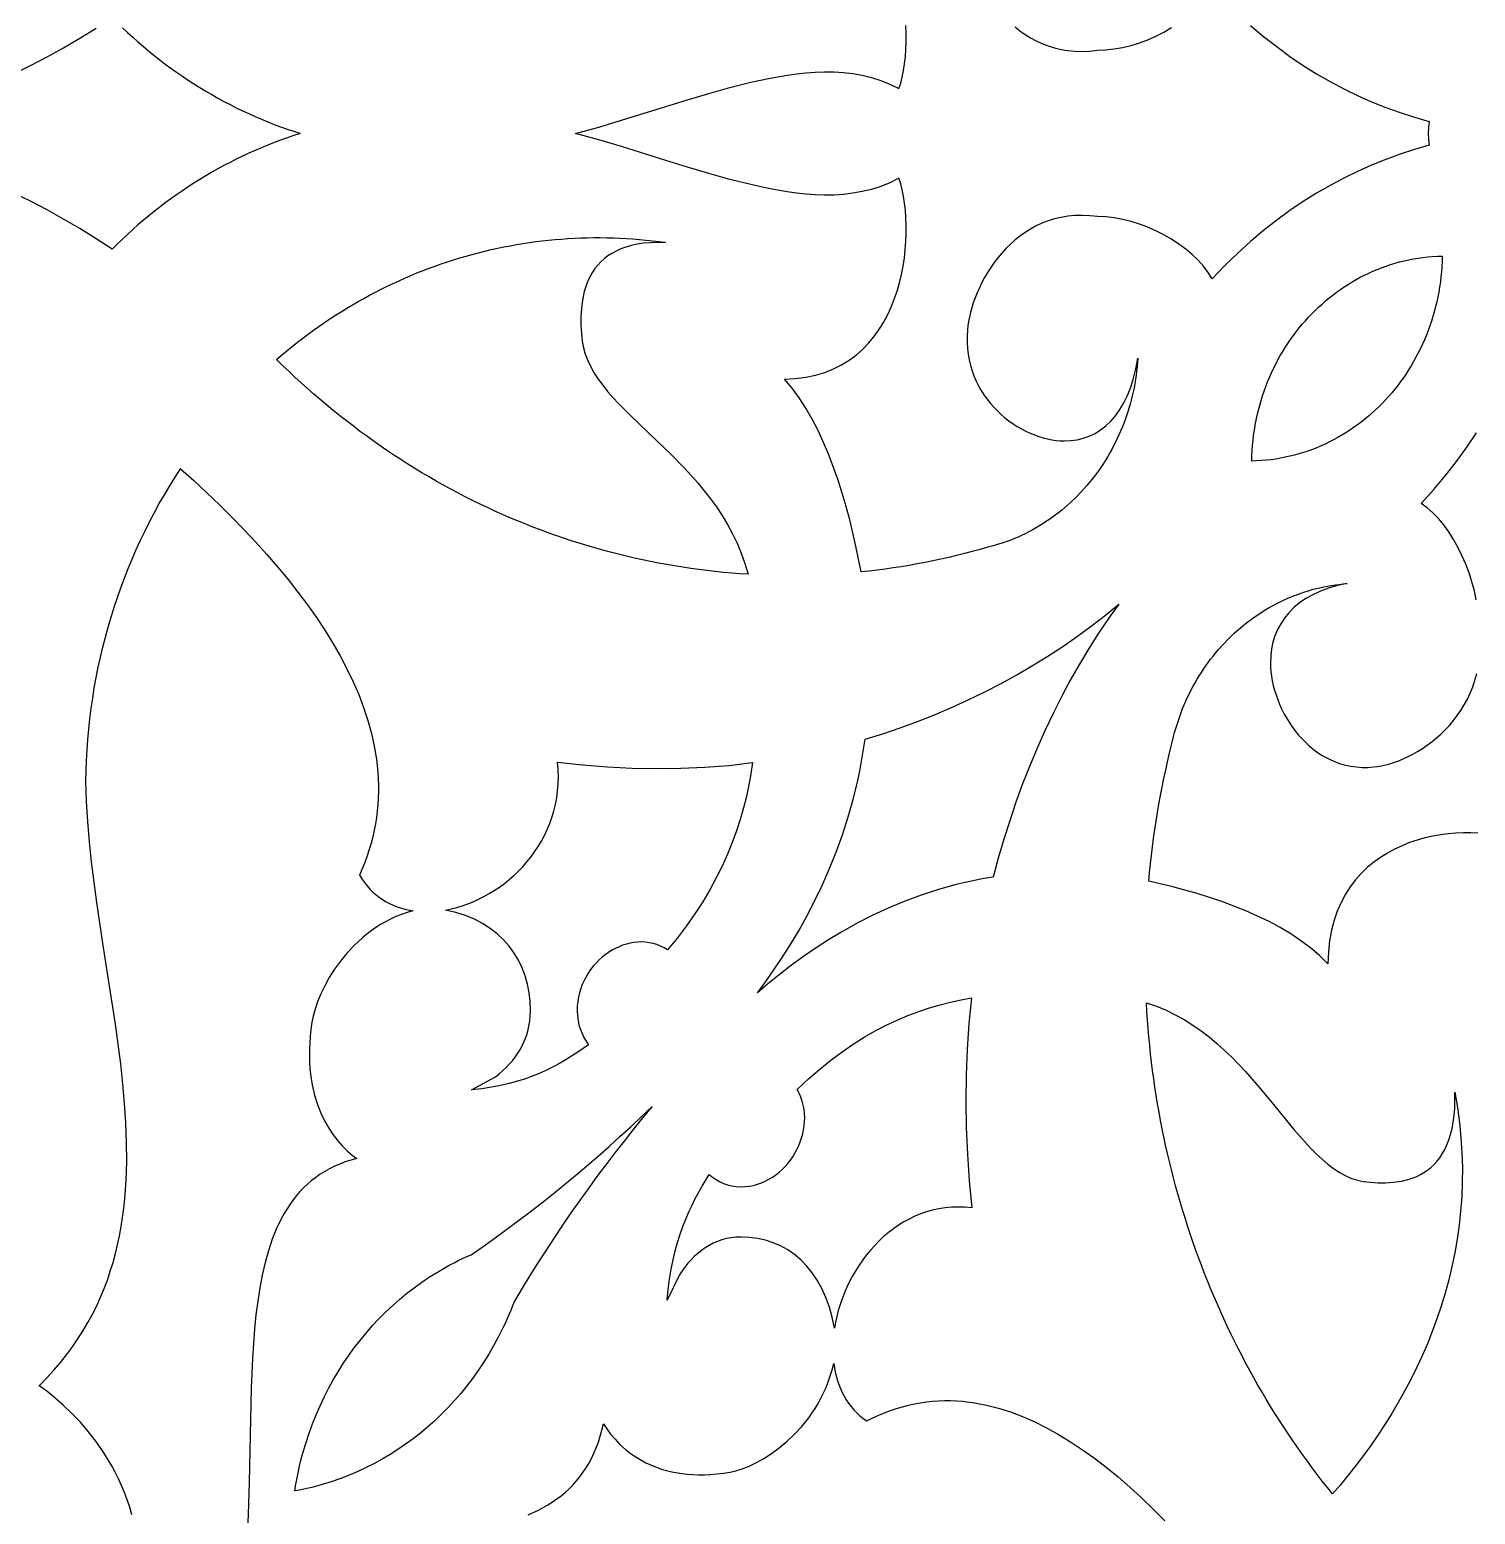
# Model space of a CAD drawing. Extents: x 2655 to 3655, y -2457 to -457.
# Drawn here: x 2861.3 to 3139.2, y -1721.8 to -1436.6 of the extents above; entities that cross this region are included whole.
import ezdxf

# ---------------------------------------------------------------- set-up
doc = ezdxf.new("R2010")
doc.units = 0
doc.layers.add('LAYER_1', color=18, linetype='CONTINUOUS')

msp = doc.modelspace()

# ---------------------------------------------------------------- linework, layer by layer
at = {"layer": 'LAYER_1'}
for points in [[(2879.16, -1436.19), (2880.15, -1437.12), (2881.15, -1438.03), (2882.16, -1438.93), (2883.19, -1439.81), (2884.23, -1440.68), (2885.28, -1441.53), (2886.34, -1442.36), (2887.41, -1443.17), (2888.49, -1443.97), (2889.58, -1444.75), (2890.69, -1445.51), (2891.8, -1446.25), (2892.92, -1446.98), (2894.05, -1447.69), (2895.19, -1448.38), (2896.35, -1449.05), (2897.51, -1449.71), (2898.67, -1450.34), (2899.85, -1450.96), (2901.04, -1451.56), (2902.23, -1452.14), (2903.44, -1452.7), (2904.65, -1453.24), (2905.87, -1453.77), (2907.1, -1454.27), (2908.33, -1454.76), (2909.57, -1455.22), (2910.82, -1455.67), (2912.08, -1456.1), (2913.34, -1456.51), (2912.08, -1456.92), (2910.82, -1457.35), (2909.57, -1457.79), (2908.33, -1458.26), (2907.1, -1458.74), (2905.87, -1459.25), (2904.65, -1459.77), (2903.44, -1460.32), (2902.23, -1460.88), (2901.04, -1461.46), (2899.85, -1462.06), (2898.67, -1462.67), (2897.51, -1463.31), (2896.35, -1463.96), (2895.19, -1464.64), (2894.05, -1465.33), (2892.92, -1466.04), (2891.8, -1466.76), (2890.69, -1467.51), (2889.58, -1468.27), (2888.49, -1469.05), (2887.41, -1469.84), (2886.34, -1470.66), (2885.28, -1471.49), (2884.23, -1472.34), (2883.19, -1473.2), (2882.16, -1474.08), (2881.15, -1474.98), (2880.15, -1475.9), (2879.16, -1476.83), (2878.18, -1477.78), (2877.21, -1478.74), (2874.1, -1476.73), (2870.98, -1474.8), (2867.84, -1472.96), (2864.69, -1471.21), (2861.51, -1469.54), (2858.32, -1467.95)], [(2858.32, -1445.06), (2861.51, -1443.48), (2864.69, -1441.81), (2867.84, -1440.06), (2870.98, -1438.22), (2874.1, -1436.29)], [(3095.98, -1435.74), (3098.48, -1437.85), (3101, -1439.83), (3103.53, -1441.69), (3106.09, -1443.42), (3108.67, -1445.03), (3111.27, -1446.54), (3113.9, -1447.93), (3116.55, -1449.22), (3119.24, -1450.41), (3121.95, -1451.5), (3124.7, -1452.5), (3127.48, -1453.41), (3130.3, -1454.24), (3130.19, -1455.37), (3130.12, -1456.51), (3130.19, -1457.65), (3130.3, -1458.78), (3127.48, -1459.6), (3124.7, -1460.51), (3121.95, -1461.51), (3119.24, -1462.61), (3116.55, -1463.79), (3113.9, -1465.08), (3111.27, -1466.48), (3108.67, -1467.98), (3106.09, -1469.6), (3103.53, -1471.33), (3101, -1473.18), (3098.48, -1475.16), (3095.98, -1477.27), (3093.5, -1479.52), (3091.04, -1481.9), (3088.59, -1484.42), (3088.59, -1484.42), (3087.83, -1483.2), (3086.93, -1482.02), (3085.91, -1480.87), (3084.77, -1479.78), (3083.53, -1478.74), (3082.2, -1477.75), (3080.79, -1476.83), (3079.32, -1475.99), (3077.79, -1475.22), (3076.22, -1474.53), (3074.62, -1473.93), (3073, -1473.43), (3071.38, -1473.03), (3069.76, -1472.73), (3068.15, -1472.55), (3066.58, -1472.49), (3066.58, -1472.49), (3065.08, -1472.32), (3063.62, -1472.26), (3062.21, -1472.3), (3060.85, -1472.42), (3059.54, -1472.64), (3058.27, -1472.94), (3057.05, -1473.32), (3055.88, -1473.77), (3054.75, -1474.29), (3053.67, -1474.88), (3052.64, -1475.53), (3051.65, -1476.23), (3050.71, -1476.98), (3049.82, -1477.77), (3048.97, -1478.61), (3048.17, -1479.48), (3047.42, -1480.38), (3046.71, -1481.3), (3046.04, -1482.25), (3045.42, -1483.21), (3044.85, -1484.19), (3044.33, -1485.17), (3043.85, -1486.15), (3043.41, -1487.13), (3042.67, -1489.05), (3042.12, -1490.91), (3041.74, -1492.66), (3041.62, -1493.48), (3041.55, -1494.25), (3041.55, -1494.25), (3041.48, -1495.47), (3041.48, -1496.65), (3041.54, -1497.81), (3041.68, -1498.93), (3041.87, -1500.02), (3042.13, -1501.09), (3042.44, -1502.12), (3042.8, -1503.11), (3043.22, -1504.08), (3043.68, -1505.01), (3044.19, -1505.9), (3044.74, -1506.76), (3045.33, -1507.58), (3045.96, -1508.37), (3046.62, -1509.12), (3047.31, -1509.83), (3048.02, -1510.51), (3048.77, -1511.14), (3049.53, -1511.74), (3050.32, -1512.29), (3051.12, -1512.81), (3051.93, -1513.28), (3052.76, -1513.71), (3053.59, -1514.1), (3054.42, -1514.44), (3055.26, -1514.74), (3056.1, -1515), (3056.94, -1515.21), (3057.76, -1515.37), (3058.58, -1515.49), (3059.39, -1515.56), (3060.18, -1515.59), (3061.42, -1515.53), (3062.64, -1515.36), (3063.82, -1515.07), (3064.97, -1514.66), (3066.08, -1514.13), (3067.14, -1513.47), (3068.15, -1512.69), (3069.11, -1511.78), (3070.01, -1510.75), (3070.85, -1509.58), (3071.62, -1508.28), (3072.31, -1506.84), (3072.94, -1505.27), (3073.48, -1503.56), (3073.93, -1501.71), (3074.3, -1499.71), (3074.24, -1500.54), (3074.16, -1501.35), (3074.07, -1502.17), (3073.97, -1502.98), (3073.85, -1503.78), (3073.72, -1504.58), (3073.57, -1505.38), (3073.4, -1506.17), (3073.22, -1506.95), (3073.03, -1507.73), (3072.82, -1508.5), (3072.6, -1509.27), (3072.37, -1510.03), (3072.12, -1510.78), (3071.86, -1511.52), (3071.59, -1512.26), (3071.3, -1513), (3071, -1513.72), (3070.68, -1514.44), (3070.35, -1515.15), (3070.02, -1515.85), (3069.66, -1516.54), (3069.3, -1517.23), (3068.92, -1517.9), (3068.53, -1518.57), (3068.13, -1519.23), (3067.3, -1520.52), (3066.41, -1521.78), (3065.49, -1523), (3064.51, -1524.17), (3063.5, -1525.31), (3062.45, -1526.4), (3061.35, -1527.45), (3060.79, -1527.95), (3060.22, -1528.45), (3059.63, -1528.93), (3059.04, -1529.4), (3058.44, -1529.86), (3057.83, -1530.31), (3057.22, -1530.74), (3056.59, -1531.16), (3055.95, -1531.57), (3055.31, -1531.96), (3054.66, -1532.35), (3054, -1532.71), (3053.33, -1533.07), (3052.65, -1533.41), (3051.97, -1533.73), (3051.28, -1534.05), (3050.58, -1534.35), (3049.87, -1534.63), (3049.16, -1534.9), (3048.44, -1535.15), (3047.71, -1535.39), (3046.98, -1535.61), (3046.24, -1535.82), (3045.49, -1536.01), (3044, -1536.44), (3042.49, -1536.85), (3040.99, -1537.24), (3039.48, -1537.62), (3037.97, -1537.97), (3036.45, -1538.32), (3034.93, -1538.64), (3033.41, -1538.94), (3031.89, -1539.23), (3030.36, -1539.5), (3028.83, -1539.76), (3027.29, -1539.99), (3025.76, -1540.21), (3024.22, -1540.41), (3022.68, -1540.59), (3021.14, -1540.76), (3020.13, -1535.79), (3019.55, -1533.26), (3018.93, -1530.72), (3018.24, -1528.18), (3017.5, -1525.65), (3016.7, -1523.14), (3015.84, -1520.67), (3014.91, -1518.24), (3013.92, -1515.88), (3012.86, -1513.6), (3011.72, -1511.4), (3010.51, -1509.3), (3009.22, -1507.31), (3007.85, -1505.45), (3006.4, -1503.72), (3006.4, -1503.72), (3008.51, -1503.62), (3010.51, -1503.36), (3012.39, -1502.96), (3014.16, -1502.42), (3015.81, -1501.76), (3017.36, -1500.98), (3018.81, -1500.09), (3020.15, -1499.09), (3021.39, -1498), (3022.53, -1496.82), (3023.58, -1495.57), (3024.54, -1494.24), (3025.4, -1492.85), (3026.18, -1491.41), (3026.88, -1489.91), (3027.5, -1488.38), (3028.03, -1486.82), (3028.49, -1485.24), (3028.88, -1483.64), (3029.19, -1482.03), (3029.44, -1480.42), (3029.62, -1478.83), (3029.74, -1477.25), (3029.79, -1475.69), (3029.79, -1474.17), (3029.74, -1472.69), (3029.63, -1471.26), (3029.48, -1469.88), (3029.27, -1468.57), (3029.02, -1467.34), (3028.73, -1466.18), (3028.4, -1465.11), (3026.67, -1465.97), (3024.92, -1466.68), (3023.15, -1467.25), (3021.36, -1467.69), (3019.56, -1468.01), (3017.74, -1468.22), (3015.93, -1468.34), (3014.11, -1468.35), (3012.29, -1468.29), (3010.48, -1468.16), (3008.68, -1467.96), (3006.89, -1467.71), (3003.36, -1467.08), (2999.94, -1466.34), (2999.94, -1466.34), (2995.92, -1465.34), (2991.86, -1464.21), (2987.77, -1462.98), (2983.61, -1461.69), (2975.1, -1459.03), (2970.72, -1457.74), (2966.24, -1456.51), (2970.72, -1455.28), (2975.1, -1453.98), (2983.61, -1451.33), (2987.77, -1450.03), (2991.86, -1448.81), (2995.92, -1447.67), (2999.94, -1446.67), (2999.94, -1446.67), (3003.36, -1445.94), (3006.89, -1445.31), (3008.68, -1445.06), (3010.48, -1444.86), (3012.29, -1444.72), (3014.11, -1444.66), (3015.93, -1444.68), (3017.74, -1444.79), (3019.56, -1445), (3021.36, -1445.33), (3023.15, -1445.77), (3024.92, -1446.34), (3026.67, -1447.05), (3028.4, -1447.9), (3028.73, -1446.84), (3029.02, -1445.68), (3029.27, -1444.44), (3029.48, -1443.13), (3029.63, -1441.76), (3029.74, -1440.33), (3029.79, -1438.85), (3029.79, -1437.32), (3029.74, -1435.77)], [(3050.71, -1436.04), (3051.65, -1436.79), (3052.64, -1437.49), (3053.67, -1438.14), (3054.75, -1438.72), (3055.88, -1439.24), (3057.05, -1439.7), (3058.27, -1440.08), (3059.54, -1440.38), (3060.85, -1440.59), (3062.21, -1440.72), (3063.62, -1440.76), (3065.08, -1440.69), (3066.58, -1440.53), (3066.58, -1440.53), (3068.15, -1440.47), (3069.76, -1440.28), (3071.38, -1439.99), (3073, -1439.59), (3074.62, -1439.09), (3076.22, -1438.49), (3077.79, -1437.8), (3079.32, -1437.03), (3080.79, -1436.18)], [(3139.35, -1546.15), (3138.98, -1544.4), (3138.51, -1542.66), (3137.96, -1540.94), (3137.32, -1539.25), (3136.6, -1537.61), (3135.82, -1536.02), (3134.96, -1534.51), (3134.05, -1533.08), (3133.08, -1531.74), (3132.06, -1530.52), (3131, -1529.42), (3129.9, -1528.46), (3128.77, -1527.64), (3128.77, -1527.64), (3131.16, -1524.95), (3133.41, -1522.24), (3135.53, -1519.52), (3137.52, -1516.78), (3139.39, -1514.02)], [(2881, -1721.94), (2880.57, -1720.48), (2880.09, -1719.05), (2879.57, -1717.67), (2879.01, -1716.33), (2878.41, -1715.02), (2877.78, -1713.76), (2877.13, -1712.53), (2876.44, -1711.35), (2875.73, -1710.2), (2874.24, -1708.03), (2872.68, -1706.01), (2871.08, -1704.15), (2869.45, -1702.44), (2867.81, -1700.88), (2866.19, -1699.47), (2864.61, -1698.2), (2863.12, -1697.11), (2863.21, -1697.09), (2864.63, -1695.64), (2865.97, -1694.17), (2867.24, -1692.68), (2868.44, -1691.17), (2869.57, -1689.65), (2870.63, -1688.1), (2871.62, -1686.54), (2872.55, -1684.96), (2873.42, -1683.36), (2874.22, -1681.75), (2874.96, -1680.12), (2875.64, -1678.48), (2876.27, -1676.82), (2876.84, -1675.14), (2877.36, -1673.45), (2877.82, -1671.75), (2878.24, -1670.03), (2878.61, -1668.3), (2878.93, -1666.56), (2879.2, -1664.8), (2879.43, -1663.03), (2879.62, -1661.25), (2879.77, -1659.46), (2879.88, -1657.65), (2880, -1654.02), (2879.98, -1650.34), (2879.84, -1646.63), (2879.59, -1642.88), (2879.26, -1639.1), (2878.84, -1635.3), (2878.35, -1631.47), (2877.82, -1627.63), (2876.64, -1619.88), (2875.41, -1612.1), (2874.24, -1604.29), (2873.71, -1600.39), (2873.23, -1596.49), (2872.83, -1592.6), (2872.5, -1588.73), (2872.27, -1584.86), (2872.15, -1581.02), (2872.19, -1579), (2872.27, -1576.98), (2872.38, -1574.97), (2872.52, -1572.96), (2872.7, -1570.96), (2872.92, -1568.96), (2873.17, -1566.97), (2873.45, -1564.99), (2873.77, -1563.02), (2874.13, -1561.05), (2874.52, -1559.09), (2874.94, -1557.14), (2875.4, -1555.2), (2875.89, -1553.28), (2876.42, -1551.36), (2876.98, -1549.45), (2877.57, -1547.56), (2878.2, -1545.67), (2878.86, -1543.8), (2879.55, -1541.95), (2880.28, -1540.1), (2881.03, -1538.28), (2881.83, -1536.46), (2882.65, -1534.67), (2883.51, -1532.88), (2884.39, -1531.12), (2885.31, -1529.37), (2886.26, -1527.64), (2887.25, -1525.92), (2888.26, -1524.23), (2889.31, -1522.55), (2890.36, -1520.93), (2890.33, -1520.9), (2890.39, -1520.9), (2890.36, -1520.93), (2892.88, -1523.21), (2895.38, -1525.54), (2897.82, -1527.88), (2900.2, -1530.24), (2902.51, -1532.61), (2904.75, -1534.99), (2906.91, -1537.39), (2908.99, -1539.8), (2910.99, -1542.21), (2912.9, -1544.64), (2914.72, -1547.08), (2916.45, -1549.52), (2918.07, -1551.98), (2919.59, -1554.44), (2921.01, -1556.9), (2922.31, -1559.37), (2923.5, -1561.85), (2924.57, -1564.33), (2925.51, -1566.81), (2926.33, -1569.3), (2927.01, -1571.78), (2927.56, -1574.27), (2927.97, -1576.76), (2928.24, -1579.24), (2928.36, -1581.73), (2928.36, -1582.97), (2928.32, -1584.21), (2928.25, -1585.45), (2928.14, -1586.69), (2927.98, -1587.93), (2927.79, -1589.17), (2927.55, -1590.4), (2927.28, -1591.64), (2926.96, -1592.87), (2926.6, -1594.11), (2926.2, -1595.34), (2925.75, -1596.57), (2925.26, -1597.79), (2924.72, -1599.02), (2924.72, -1599.02), (2925.18, -1599.76), (2925.67, -1600.45), (2926.19, -1601.1), (2926.73, -1601.71), (2927.3, -1602.27), (2927.9, -1602.8), (2928.52, -1603.28), (2929.16, -1603.73), (2929.83, -1604.13), (2930.51, -1604.5), (2931.22, -1604.82), (2931.94, -1605.11), (2933.43, -1605.56), (2934.98, -1605.87), (2933.87, -1606.2), (2932.78, -1606.58), (2931.73, -1607), (2930.71, -1607.47), (2929.73, -1607.98), (2928.78, -1608.53), (2927.86, -1609.11), (2926.97, -1609.73), (2926.12, -1610.38), (2925.3, -1611.05), (2923.76, -1612.47), (2922.36, -1613.97), (2921.08, -1615.53), (2919.94, -1617.12), (2918.92, -1618.71), (2918.04, -1620.3), (2917.29, -1621.86), (2916.67, -1623.36), (2916.18, -1624.78), (2915.81, -1626.1), (2915.58, -1627.3), (2915.58, -1627.3), (2915.4, -1628.69), (2915.26, -1630.03), (2915.17, -1631.33), (2915.12, -1632.59), (2915.11, -1633.81), (2915.14, -1634.99), (2915.21, -1636.14), (2915.32, -1637.24), (2915.64, -1639.33), (2916.08, -1641.27), (2916.63, -1643.07), (2917.28, -1644.73), (2918.01, -1646.26), (2918.81, -1647.65), (2919.66, -1648.91), (2920.55, -1650.06), (2921.46, -1651.08), (2922.39, -1651.99), (2923.31, -1652.8), (2924.21, -1653.49), (2923.08, -1653.79), (2921.99, -1654.14), (2920.94, -1654.53), (2919.94, -1654.96), (2918.97, -1655.43), (2918.05, -1655.94), (2917.16, -1656.49), (2916.31, -1657.09), (2915.5, -1657.71), (2914.73, -1658.38), (2913.99, -1659.08), (2913.29, -1659.82), (2912.62, -1660.6), (2911.98, -1661.4), (2911.38, -1662.25), (2910.8, -1663.12), (2910.26, -1664.03), (2909.75, -1664.96), (2908.8, -1666.93), (2907.97, -1669), (2907.23, -1671.19), (2906.59, -1673.48), (2906.04, -1675.86), (2905.56, -1678.33), (2905.16, -1680.89), (2904.83, -1683.52), (2904.55, -1686.23), (2904.33, -1688.99), (2904.15, -1691.82), (2903.9, -1697.61), (2903.75, -1703.56), (2903.51, -1715.72), (2903.32, -1721.83), (2903.18, -1724.87)], [(3139.67, -1590.94), (3138.29, -1590.88), (3136.88, -1590.88), (3135.43, -1590.94), (3133.96, -1591.07), (3132.48, -1591.27), (3130.99, -1591.53), (3129.49, -1591.87), (3128, -1592.29), (3126.53, -1592.78), (3125.08, -1593.36), (3123.66, -1594.02), (3122.27, -1594.77), (3120.93, -1595.61), (3119.63, -1596.54), (3118.4, -1597.57), (3117.23, -1598.7), (3116.14, -1599.92), (3115.13, -1601.26), (3114.2, -1602.7), (3113.37, -1604.25), (3112.64, -1605.92), (3112.03, -1607.7), (3111.53, -1609.6), (3111.16, -1611.63), (3110.92, -1613.78), (3110.82, -1616.05), (3110.82, -1616.05), (3109.22, -1614.49), (3107.48, -1613.02), (3105.64, -1611.63), (3103.68, -1610.33), (3101.64, -1609.1), (3099.52, -1607.96), (3097.32, -1606.89), (3095.07, -1605.89), (3092.77, -1604.97), (3090.44, -1604.11), (3088.09, -1603.31), (3085.72, -1602.58), (3083.36, -1601.9), (3081.01, -1601.28), (3076.39, -1600.19), (3076.54, -1598.53), (3076.71, -1596.88), (3076.9, -1595.22), (3077.1, -1593.57), (3077.32, -1591.92), (3077.56, -1590.28), (3077.81, -1588.63), (3078.08, -1586.99), (3078.36, -1585.36), (3078.66, -1583.72), (3078.98, -1582.09), (3079.31, -1580.46), (3079.66, -1578.84), (3080.02, -1577.22), (3080.41, -1575.61), (3080.8, -1574), (3080.98, -1573.19), (3081.17, -1572.4), (3081.38, -1571.61), (3081.6, -1570.82), (3081.84, -1570.05), (3082.09, -1569.28), (3082.35, -1568.52), (3082.63, -1567.77), (3082.92, -1567.03), (3083.22, -1566.29), (3083.54, -1565.56), (3083.87, -1564.85), (3084.21, -1564.14), (3084.57, -1563.43), (3084.93, -1562.74), (3085.31, -1562.06), (3085.7, -1561.38), (3086.11, -1560.72), (3086.52, -1560.06), (3086.95, -1559.42), (3087.39, -1558.78), (3087.84, -1558.16), (3088.3, -1557.54), (3088.77, -1556.94), (3089.25, -1556.34), (3089.74, -1555.76), (3090.75, -1554.62), (3091.81, -1553.53), (3092.9, -1552.49), (3094.03, -1551.49), (3095.2, -1550.54), (3096.4, -1549.64), (3097.64, -1548.79), (3098.9, -1548), (3099.55, -1547.62), (3100.2, -1547.25), (3100.86, -1546.9), (3101.53, -1546.56), (3102.2, -1546.24), (3102.88, -1545.93), (3103.57, -1545.63), (3104.26, -1545.35), (3104.96, -1545.08), (3105.67, -1544.83), (3106.38, -1544.59), (3107.09, -1544.37), (3107.82, -1544.16), (3108.55, -1543.97), (3109.28, -1543.8), (3110.02, -1543.64), (3110.76, -1543.49), (3111.51, -1543.36), (3112.26, -1543.25), (3113.02, -1543.15), (3113.78, -1543.07), (3114.55, -1543.01), (3112.69, -1543.4), (3110.97, -1543.89), (3109.38, -1544.47), (3107.92, -1545.14), (3106.58, -1545.89), (3105.37, -1546.72), (3104.29, -1547.62), (3103.33, -1548.59), (3102.48, -1549.62), (3101.76, -1550.71), (3101.15, -1551.85), (3100.65, -1553.05), (3100.27, -1554.28), (3100, -1555.55), (3099.84, -1556.86), (3099.79, -1558.2), (3099.81, -1559.05), (3099.88, -1559.91), (3099.99, -1560.79), (3100.14, -1561.69), (3100.34, -1562.58), (3100.58, -1563.48), (3100.86, -1564.39), (3101.18, -1565.29), (3101.54, -1566.18), (3101.94, -1567.07), (3102.38, -1567.95), (3102.85, -1568.81), (3103.37, -1569.65), (3103.92, -1570.47), (3104.51, -1571.27), (3105.14, -1572.05), (3105.8, -1572.79), (3106.5, -1573.5), (3107.23, -1574.17), (3108, -1574.8), (3108.8, -1575.4), (3109.63, -1575.94), (3110.49, -1576.44), (3111.39, -1576.89), (3112.31, -1577.28), (3113.27, -1577.62), (3114.26, -1577.89), (3115.27, -1578.1), (3116.32, -1578.24), (3117.39, -1578.32), (3118.49, -1578.32), (3119.62, -1578.24), (3119.62, -1578.24), (3120.34, -1578.16), (3121.11, -1578.03), (3122.73, -1577.62), (3124.45, -1577.03), (3126.25, -1576.24), (3127.16, -1575.77), (3128.07, -1575.25), (3128.98, -1574.68), (3129.89, -1574.07), (3130.78, -1573.4), (3131.66, -1572.69), (3132.52, -1571.93), (3133.36, -1571.12), (3134.17, -1570.25), (3134.94, -1569.34), (3135.68, -1568.38), (3136.38, -1567.37), (3137.03, -1566.31), (3137.63, -1565.2), (3138.18, -1564.04), (3138.66, -1562.82), (3139.08, -1561.56), (3139.43, -1560.25)], [(2957.17, -1721.93), (2959.1, -1721.04), (2960.93, -1720.02), (2961.8, -1719.47), (2962.64, -1718.89), (2963.46, -1718.27), (2964.24, -1717.62), (2964.99, -1716.93), (2965.71, -1716.21), (2966.39, -1715.46), (2967.05, -1714.66), (2967.67, -1713.83), (2968.25, -1712.96), (2968.8, -1712.05), (2969.31, -1711.09), (2969.79, -1710.1), (2970.23, -1709.06), (2970.63, -1707.98), (2970.99, -1706.85), (2971.31, -1705.68), (2971.59, -1704.46), (2972.24, -1705.43), (2972.98, -1706.42), (2973.83, -1707.42), (2974.79, -1708.4), (2975.85, -1709.36), (2977.03, -1710.27), (2978.32, -1711.13), (2979.74, -1711.92), (2981.28, -1712.61), (2982.95, -1713.21), (2984.76, -1713.68), (2986.7, -1714.02), (2987.73, -1714.14), (2988.79, -1714.22), (2989.89, -1714.25), (2991.02, -1714.24), (2992.19, -1714.19), (2993.4, -1714.09), (2994.65, -1713.94), (2995.94, -1713.75), (2995.94, -1713.75), (2997.06, -1713.49), (2998.28, -1713.1), (2999.61, -1712.58), (3001, -1711.91), (3002.45, -1711.1), (3003.92, -1710.15), (3005.41, -1709.06), (3006.88, -1707.83), (3008.33, -1706.46), (3009.72, -1704.94), (3011.05, -1703.29), (3011.67, -1702.41), (3012.28, -1701.49), (3012.85, -1700.54), (3013.39, -1699.55), (3013.9, -1698.53), (3014.38, -1697.47), (3014.81, -1696.37), (3015.2, -1695.24), (3015.56, -1694.07), (3015.86, -1692.87), (3016.15, -1694.54), (3016.57, -1696.15), (3016.84, -1696.92), (3017.14, -1697.68), (3017.48, -1698.42), (3017.85, -1699.13), (3018.27, -1699.83), (3018.72, -1700.49), (3019.2, -1701.14), (3019.73, -1701.75), (3020.3, -1702.34), (3020.9, -1702.89), (3021.55, -1703.42), (3022.23, -1703.91), (3022.23, -1703.91), (3023.37, -1703.33), (3024.51, -1702.81), (3025.65, -1702.32), (3026.8, -1701.89), (3027.94, -1701.5), (3029.09, -1701.16), (3030.24, -1700.86), (3031.39, -1700.61), (3032.54, -1700.4), (3033.69, -1700.24), (3034.84, -1700.12), (3035.99, -1700.04), (3037.15, -1700), (3038.3, -1700), (3040.61, -1700.13), (3042.92, -1700.42), (3045.24, -1700.86), (3047.55, -1701.45), (3049.86, -1702.18), (3052.17, -1703.06), (3054.48, -1704.08), (3056.78, -1705.23), (3059.08, -1706.5), (3061.38, -1707.91), (3063.67, -1709.43), (3065.96, -1711.06), (3068.24, -1712.81), (3070.51, -1714.67), (3072.78, -1716.63), (3075.04, -1718.68), (3077.28, -1720.83), (3079.52, -1723.07)]]:
    msp.add_lwpolyline(points, dxfattribs=at)
for points in [[(2972.26, -1476.54), (2973.51, -1476.58), (2974.77, -1476.63), (2976.02, -1476.7), (2977.27, -1476.78), (2978.53, -1476.88), (2979.78, -1477), (2981.03, -1477.14), (2982.29, -1477.3), (2983.54, -1477.47), (2982.01, -1477.45), (2980.62, -1477.5), (2979.33, -1477.61), (2978.11, -1477.79), (2976.98, -1478.04), (2975.92, -1478.34), (2974.94, -1478.69), (2974.04, -1479.1), (2973.2, -1479.55), (2972.43, -1480.05), (2971.73, -1480.6), (2971.08, -1481.18), (2970.5, -1481.8), (2969.98, -1482.45), (2969.51, -1483.14), (2969.1, -1483.85), (2968.73, -1484.58), (2968.42, -1485.34), (2968.14, -1486.11), (2967.91, -1486.9), (2967.57, -1488.51), (2967.36, -1490.14), (2967.28, -1491.77), (2967.29, -1493.38), (2967.38, -1494.93), (2967.53, -1496.41), (2967.53, -1496.41), (2967.76, -1497.68), (2968.11, -1498.93), (2968.58, -1500.16), (2969.16, -1501.37), (2969.84, -1502.56), (2970.61, -1503.74), (2971.47, -1504.9), (2972.41, -1506.07), (2973.43, -1507.23), (2974.5, -1508.39), (2976.82, -1510.72), (2981.9, -1515.56), (2984.55, -1518.12), (2987.18, -1520.81), (2988.48, -1522.21), (2989.75, -1523.66), (2990.98, -1525.15), (2992.18, -1526.69), (2993.33, -1528.28), (2994.42, -1529.93), (2995.45, -1531.64), (2996.41, -1533.41), (2997.3, -1535.25), (2998.09, -1537.16), (2998.8, -1539.15), (2999.41, -1541.21), (2997.83, -1541.11), (2996.25, -1540.99), (2994.67, -1540.85), (2993.1, -1540.69), (2991.53, -1540.51), (2989.96, -1540.32), (2988.4, -1540.1), (2986.84, -1539.87), (2985.28, -1539.62), (2983.73, -1539.35), (2982.18, -1539.07), (2980.64, -1538.77), (2979.1, -1538.45), (2977.56, -1538.11), (2976.03, -1537.75), (2974.5, -1537.38), (2972.98, -1536.99), (2971.46, -1536.58), (2969.94, -1536.15), (2968.43, -1535.71), (2966.93, -1535.25), (2965.43, -1534.77), (2963.94, -1534.28), (2962.45, -1533.77), (2960.97, -1533.24), (2959.49, -1532.69), (2958.02, -1532.13), (2956.55, -1531.55), (2955.09, -1530.95), (2953.64, -1530.34), (2952.19, -1529.71), (2950.75, -1529.06), (2949.32, -1528.4), (2947.89, -1527.72), (2946.47, -1527.03), (2945.05, -1526.31), (2943.65, -1525.58), (2942.25, -1524.84), (2940.86, -1524.08), (2939.47, -1523.3), (2938.09, -1522.51), (2936.72, -1521.7), (2935.36, -1520.87), (2934.01, -1520.03), (2932.66, -1519.17), (2931.32, -1518.3), (2929.99, -1517.41), (2928.67, -1516.5), (2927.36, -1515.58), (2926.06, -1514.64), (2924.76, -1513.69), (2923.48, -1512.72), (2922.2, -1511.74), (2920.93, -1510.74), (2919.67, -1509.73), (2918.42, -1508.7), (2917.18, -1507.66), (2915.95, -1506.6), (2914.73, -1505.52), (2913.52, -1504.43), (2912.32, -1503.33), (2911.13, -1502.21), (2909.95, -1501.07), (2908.78, -1499.93), (2909.77, -1499.08), (2910.77, -1498.25), (2911.78, -1497.43), (2912.79, -1496.63), (2913.81, -1495.84), (2914.84, -1495.07), (2915.88, -1494.32), (2916.93, -1493.58), (2917.98, -1492.85), (2919.04, -1492.14), (2920.11, -1491.44), (2921.19, -1490.76), (2922.27, -1490.1), (2923.36, -1489.45), (2924.46, -1488.81), (2925.56, -1488.19), (2926.68, -1487.59), (2927.79, -1487), (2928.91, -1486.43), (2930.04, -1485.87), (2931.18, -1485.33), (2932.32, -1484.8), (2933.47, -1484.3), (2934.62, -1483.8), (2935.77, -1483.32), (2936.94, -1482.86), (2938.1, -1482.41), (2939.28, -1481.98), (2940.45, -1481.57), (2941.64, -1481.17), (2942.82, -1480.79), (2944.01, -1480.42), (2945.21, -1480.07), (2946.41, -1479.74), (2947.61, -1479.42), (2948.82, -1479.12), (2950.03, -1478.83), (2951.24, -1478.56), (2952.46, -1478.31), (2953.68, -1478.08), (2954.9, -1477.86), (2956.13, -1477.65), (2957.36, -1477.47), (2958.59, -1477.3), (2959.82, -1477.14), (2961.06, -1477.01), (2962.3, -1476.89), (2963.54, -1476.79), (2964.78, -1476.7), (2966.02, -1476.63), (2967.27, -1476.58), (2968.51, -1476.55), (2969.76, -1476.53), (2971.01, -1476.53)], [(3132.78, -1481.07), (3132.73, -1482.08), (3132.66, -1483.07), (3132.56, -1484.06), (3132.44, -1485.04), (3132.3, -1486.02), (3132.14, -1486.98), (3131.96, -1487.94), (3131.75, -1488.89), (3131.53, -1489.83), (3131.28, -1490.76), (3131.02, -1491.68), (3130.73, -1492.6), (3130.42, -1493.5), (3130.1, -1494.39), (3129.76, -1495.27), (3129.39, -1496.14), (3129.01, -1497), (3128.61, -1497.85), (3128.2, -1498.69), (3127.76, -1499.51), (3127.31, -1500.33), (3126.84, -1501.13), (3126.35, -1501.91), (3125.85, -1502.69), (3125.33, -1503.45), (3124.8, -1504.2), (3124.25, -1504.93), (3123.68, -1505.65), (3123.1, -1506.35), (3122.5, -1507.04), (3121.89, -1507.71), (3121.26, -1508.37), (3120.62, -1509.01), (3119.97, -1509.64), (3119.3, -1510.25), (3118.62, -1510.84), (3117.93, -1511.42), (3117.22, -1511.98), (3116.5, -1512.52), (3115.77, -1513.04), (3115.02, -1513.54), (3114.27, -1514.03), (3113.5, -1514.5), (3112.72, -1514.95), (3111.93, -1515.38), (3111.14, -1515.79), (3110.33, -1516.18), (3109.51, -1516.55), (3108.68, -1516.9), (3107.84, -1517.22), (3106.99, -1517.53), (3106.13, -1517.82), (3105.26, -1518.08), (3104.39, -1518.32), (3103.51, -1518.54), (3102.62, -1518.74), (3101.72, -1518.91), (3100.81, -1519.07), (3099.9, -1519.19), (3098.98, -1519.3), (3098.06, -1519.38), (3097.12, -1519.43), (3096.19, -1519.46), (3096.21, -1518.45), (3096.27, -1517.45), (3096.34, -1516.46), (3096.44, -1515.47), (3096.56, -1514.49), (3096.7, -1513.51), (3096.86, -1512.55), (3097.04, -1511.59), (3097.25, -1510.64), (3097.47, -1509.7), (3097.72, -1508.77), (3097.98, -1507.84), (3098.27, -1506.93), (3098.57, -1506.03), (3098.9, -1505.14), (3099.24, -1504.25), (3099.6, -1503.38), (3099.99, -1502.52), (3100.38, -1501.67), (3100.8, -1500.84), (3101.24, -1500.01), (3101.69, -1499.2), (3102.16, -1498.4), (3102.64, -1497.61), (3103.15, -1496.84), (3103.67, -1496.08), (3104.2, -1495.33), (3104.75, -1494.6), (3105.32, -1493.88), (3105.9, -1493.18), (3106.5, -1492.49), (3107.11, -1491.82), (3107.74, -1491.16), (3108.38, -1490.52), (3109.03, -1489.89), (3109.7, -1489.28), (3110.38, -1488.69), (3111.07, -1488.11), (3111.78, -1487.55), (3112.5, -1487.01), (3113.23, -1486.49), (3113.98, -1485.98), (3114.73, -1485.5), (3115.5, -1485.03), (3116.28, -1484.58), (3117.06, -1484.15), (3117.86, -1483.74), (3118.67, -1483.35), (3119.49, -1482.98), (3120.32, -1482.63), (3121.16, -1482.3), (3122.01, -1482), (3122.87, -1481.71), (3123.73, -1481.45), (3124.61, -1481.2), (3125.49, -1480.98), (3126.38, -1480.79), (3127.28, -1480.61), (3128.19, -1480.46), (3129.1, -1480.33), (3130.02, -1480.23), (3130.94, -1480.15), (3131.87, -1480.09), (3132.81, -1480.06)], [(3068.68, -1549.7), (3066.76, -1552.55), (3064.89, -1555.48), (3063.08, -1558.5), (3061.33, -1561.59), (3059.64, -1564.76), (3058.02, -1567.99), (3056.45, -1571.29), (3054.96, -1574.64), (3053.53, -1578.05), (3052.17, -1581.51), (3050.89, -1585.01), (3049.68, -1588.56), (3048.54, -1592.14), (3047.49, -1595.75), (3046.52, -1599.39), (3046.52, -1599.39), (3044.71, -1599.69), (3042.91, -1600.03), (3041.14, -1600.41), (3039.39, -1600.83), (3035.97, -1601.77), (3032.65, -1602.86), (3029.42, -1604.06), (3026.3, -1605.38), (3023.28, -1606.79), (3020.37, -1608.28), (3017.56, -1609.84), (3014.87, -1611.46), (3012.3, -1613.12), (3009.84, -1614.81), (3007.5, -1616.52), (3005.29, -1618.23), (3003.2, -1619.93), (3001.23, -1621.61), (3002.79, -1619.49), (3004.38, -1617.25), (3005.97, -1614.86), (3007.55, -1612.35), (3009.13, -1609.7), (3010.67, -1606.93), (3012.17, -1604.04), (3013.62, -1601.02), (3015.01, -1597.89), (3016.32, -1594.64), (3017.54, -1591.28), (3018.66, -1587.81), (3019.67, -1584.24), (3020.55, -1580.56), (3020.94, -1578.68), (3021.29, -1576.77), (3021.61, -1574.84), (3021.89, -1572.89), (3021.89, -1572.89), (3025.27, -1571.85), (3028.63, -1570.71), (3031.96, -1569.49), (3035.25, -1568.19), (3038.51, -1566.81), (3041.72, -1565.35), (3044.89, -1563.82), (3048.01, -1562.21), (3051.07, -1560.53), (3054.08, -1558.77), (3057.02, -1556.96), (3059.9, -1555.07), (3062.7, -1553.13), (3065.43, -1551.12), (3068.08, -1549.06), (3070.65, -1546.94)], [(2967.6, -1577.85), (2972.37, -1578.23), (2977.11, -1578.47), (2981.81, -1578.55), (2986.48, -1578.49), (2991.12, -1578.29), (2995.71, -1577.93), (3000.28, -1577.4), (2999.95, -1579.53), (2999.55, -1581.7), (2999.08, -1583.89), (2998.52, -1586.09), (2997.89, -1588.3), (2997.17, -1590.53), (2996.35, -1592.77), (2995.43, -1595.02), (2994.41, -1597.29), (2993.28, -1599.56), (2992.04, -1601.85), (2990.68, -1604.15), (2989.19, -1606.45), (2987.58, -1608.76), (2985.83, -1611.08), (2983.94, -1613.4), (2983.26, -1612.99), (2982.57, -1612.65), (2981.86, -1612.37), (2981.14, -1612.15), (2980.42, -1612), (2979.69, -1611.9), (2978.95, -1611.87), (2978.21, -1611.89), (2977.48, -1611.96), (2976.75, -1612.09), (2976.02, -1612.27), (2975.3, -1612.5), (2974.6, -1612.78), (2973.91, -1613.1), (2973.23, -1613.47), (2972.57, -1613.88), (2971.94, -1614.33), (2971.32, -1614.83), (2970.74, -1615.36), (2970.18, -1615.93), (2969.65, -1616.53), (2969.15, -1617.17), (2968.69, -1617.84), (2968.27, -1618.54), (2967.89, -1619.27), (2967.55, -1620.02), (2967.26, -1620.8), (2967.02, -1621.61), (2966.82, -1622.43), (2966.68, -1623.28), (2966.59, -1624.14), (2966.56, -1625.03), (2966.56, -1625.03), (2966.6, -1626.01), (2966.72, -1626.94), (2966.91, -1627.82), (2967.17, -1628.66), (2967.49, -1629.45), (2967.86, -1630.21), (2968.27, -1630.93), (2968.73, -1631.61), (2966.66, -1633.07), (2964.45, -1634.48), (2963.28, -1635.16), (2962.07, -1635.82), (2960.8, -1636.45), (2959.48, -1637.05), (2958.09, -1637.61), (2956.64, -1638.14), (2955.11, -1638.62), (2953.51, -1639.06), (2951.84, -1639.45), (2950.07, -1639.79), (2948.22, -1640.07), (2946.28, -1640.29), (2950.84, -1637.75), (2951.55, -1637.21), (2952.23, -1636.63), (2952.89, -1636.01), (2953.51, -1635.37), (2954.11, -1634.69), (2954.66, -1633.98), (2955.18, -1633.23), (2955.65, -1632.45), (2956.08, -1631.64), (2956.46, -1630.79), (2956.8, -1629.92), (2957.07, -1629), (2957.29, -1628.06), (2957.46, -1627.08), (2957.55, -1626.07), (2957.59, -1625.03), (2957.59, -1625.03), (2957.52, -1623.3), (2957.33, -1621.61), (2957.01, -1619.97), (2956.56, -1618.38), (2955.98, -1616.85), (2955.28, -1615.39), (2954.45, -1613.99), (2953.49, -1612.67), (2952.4, -1611.44), (2951.19, -1610.3), (2949.85, -1609.26), (2948.39, -1608.32), (2946.8, -1607.49), (2945.09, -1606.78), (2943.25, -1606.19), (2941.28, -1605.73), (2942.34, -1605.51), (2943.41, -1605.24), (2944.47, -1604.92), (2945.52, -1604.55), (2946.57, -1604.13), (2947.61, -1603.66), (2948.64, -1603.15), (2949.65, -1602.58), (2950.64, -1601.97), (2951.62, -1601.32), (2952.57, -1600.62), (2953.49, -1599.88), (2954.39, -1599.09), (2955.26, -1598.27), (2956.09, -1597.4), (2956.89, -1596.49), (2957.65, -1595.55), (2958.38, -1594.57), (2959.05, -1593.55), (2959.69, -1592.49), (2960.27, -1591.4), (2960.8, -1590.27), (2961.28, -1589.11), (2961.71, -1587.92), (2962.08, -1586.7), (2962.38, -1585.44), (2962.62, -1584.16), (2962.8, -1582.84), (2962.9, -1581.5), (2962.94, -1580.13), (2962.9, -1578.74), (2962.79, -1577.32)], [(3041.84, -1627.54), (3041.5, -1632.49), (3041.31, -1637.48), (3041.26, -1642.5), (3041.34, -1647.56), (3041.56, -1652.65), (3041.91, -1657.79), (3042.41, -1662.96), (3041.08, -1662.84), (3039.79, -1662.8), (3038.51, -1662.84), (3037.27, -1662.95), (3036.05, -1663.14), (3034.85, -1663.4), (3033.69, -1663.73), (3032.55, -1664.12), (3031.44, -1664.58), (3030.36, -1665.1), (3029.32, -1665.67), (3028.3, -1666.3), (3027.32, -1666.98), (3026.37, -1667.71), (3025.46, -1668.49), (3024.58, -1669.3), (3023.74, -1670.16), (3022.93, -1671.06), (3022.16, -1672), (3021.43, -1672.96), (3020.74, -1673.96), (3020.09, -1674.98), (3019.48, -1676.03), (3018.92, -1677.1), (3018.39, -1678.19), (3017.91, -1679.29), (3017.48, -1680.41), (3017.09, -1681.53), (3016.74, -1682.67), (3016.45, -1683.81), (3016.2, -1684.95), (3015.99, -1686.1), (3015.57, -1683.98), (3015.02, -1682.01), (3014.36, -1680.16), (3013.59, -1678.45), (3012.71, -1676.88), (3011.74, -1675.44), (3010.68, -1674.13), (3009.54, -1672.97), (3008.31, -1671.94), (3007.02, -1671.04), (3005.65, -1670.28), (3004.23, -1669.66), (3002.75, -1669.18), (3001.23, -1668.83), (2999.66, -1668.63), (2998.05, -1668.56), (2998.05, -1668.56), (2997.08, -1668.59), (2996.14, -1668.7), (2995.24, -1668.87), (2994.36, -1669.11), (2993.51, -1669.41), (2992.69, -1669.77), (2991.91, -1670.18), (2991.15, -1670.64), (2990.43, -1671.15), (2989.74, -1671.71), (2989.07, -1672.3), (2988.44, -1672.94), (2987.84, -1673.61), (2987.27, -1674.32), (2986.73, -1675.05), (2986.22, -1675.81), (2983.87, -1680.72), (2984.07, -1678.63), (2984.33, -1676.64), (2984.64, -1674.75), (2985.01, -1672.94), (2985.41, -1671.22), (2985.86, -1669.58), (2986.35, -1668.02), (2986.88, -1666.53), (2987.44, -1665.1), (2988.02, -1663.74), (2988.63, -1662.43), (2989.26, -1661.17), (2990.58, -1658.8), (2991.94, -1656.57), (2992.57, -1657.07), (2993.24, -1657.51), (2993.94, -1657.91), (2994.68, -1658.25), (2995.46, -1658.52), (2996.28, -1658.73), (2997.14, -1658.86), (2998.05, -1658.9), (2998.05, -1658.9), (2998.87, -1658.87), (2999.68, -1658.78), (3000.47, -1658.63), (3001.23, -1658.42), (3001.98, -1658.15), (3002.71, -1657.84), (3003.41, -1657.47), (3004.08, -1657.06), (3004.73, -1656.61), (3005.36, -1656.12), (3005.95, -1655.58), (3006.51, -1655.01), (3007.04, -1654.41), (3007.53, -1653.78), (3007.99, -1653.12), (3008.42, -1652.44), (3008.8, -1651.73), (3009.14, -1651), (3009.44, -1650.26), (3009.7, -1649.5), (3009.91, -1648.73), (3010.08, -1647.95), (3010.2, -1647.16), (3010.27, -1646.37), (3010.29, -1645.58), (3010.25, -1644.79), (3010.16, -1644), (3010.02, -1643.22), (3009.82, -1642.44), (3009.56, -1641.68), (3009.24, -1640.94), (3008.86, -1640.21), (3011.02, -1638.18), (3013.17, -1636.3), (3015.32, -1634.56), (3017.47, -1632.96), (3019.6, -1631.5), (3021.72, -1630.16), (3023.84, -1628.94), (3025.95, -1627.85), (3028.04, -1626.86), (3030.12, -1625.98), (3032.2, -1625.2), (3034.25, -1624.52), (3036.3, -1623.93), (3038.33, -1623.42), (3040.35, -1622.99), (3042.33, -1622.63)], [(3077.89, -1624.22), (3079.73, -1624.98), (3081.51, -1625.84), (3083.22, -1626.79), (3084.87, -1627.83), (3086.46, -1628.94), (3087.99, -1630.11), (3089.47, -1631.35), (3090.9, -1632.63), (3092.29, -1633.96), (3093.63, -1635.33), (3094.93, -1636.72), (3097.43, -1639.55), (3099.81, -1642.4), (3104.31, -1647.87), (3106.48, -1650.36), (3107.56, -1651.52), (3108.64, -1652.61), (3109.72, -1653.62), (3110.81, -1654.55), (3111.9, -1655.38), (3113.01, -1656.11), (3114.13, -1656.73), (3115.27, -1657.24), (3116.43, -1657.61), (3117.62, -1657.86), (3117.62, -1657.86), (3118.99, -1658.02), (3120.44, -1658.12), (3121.93, -1658.13), (3123.44, -1658.04), (3124.96, -1657.82), (3126.46, -1657.45), (3127.19, -1657.2), (3127.91, -1656.91), (3128.61, -1656.57), (3129.29, -1656.18), (3129.96, -1655.73), (3130.59, -1655.23), (3131.2, -1654.66), (3131.77, -1654.04), (3132.32, -1653.35), (3132.82, -1652.59), (3133.29, -1651.76), (3133.71, -1650.86), (3134.09, -1649.89), (3134.42, -1648.83), (3134.7, -1647.7), (3134.92, -1646.48), (3135.09, -1645.17), (3135.2, -1643.78), (3135.24, -1642.29), (3135.22, -1640.71), (3135.22, -1640.71), (3135.73, -1643.68), (3136.12, -1646.62), (3136.4, -1649.53), (3136.59, -1652.4), (3136.67, -1655.25), (3136.65, -1658.06), (3136.54, -1660.84), (3136.34, -1663.59), (3136.05, -1666.3), (3135.68, -1668.98), (3135.22, -1671.62), (3134.68, -1674.22), (3134.07, -1676.79), (3133.38, -1679.32), (3132.62, -1681.82), (3131.79, -1684.27), (3130.9, -1686.69), (3129.95, -1689.07), (3128.94, -1691.41), (3127.87, -1693.7), (3126.74, -1695.96), (3125.57, -1698.18), (3124.35, -1700.35), (3123.09, -1702.48), (3121.78, -1704.57), (3120.44, -1706.61), (3119.06, -1708.61), (3117.65, -1710.57), (3116.21, -1712.48), (3114.74, -1714.34), (3113.25, -1716.16), (3111.73, -1717.93), (3110.74, -1716.69), (3109.76, -1715.44), (3108.79, -1714.19), (3107.83, -1712.92), (3106.89, -1711.64), (3105.96, -1710.36), (3105.04, -1709.06), (3104.13, -1707.76), (3103.24, -1706.44), (3102.37, -1705.12), (3101.5, -1703.79), (3100.65, -1702.45), (3099.81, -1701.1), (3098.99, -1699.74), (3098.18, -1698.37), (3097.38, -1697), (3096.6, -1695.62), (3095.83, -1694.23), (3095.07, -1692.83), (3094.33, -1691.42), (3093.6, -1690.01), (3092.89, -1688.58), (3092.19, -1687.15), (3091.5, -1685.72), (3090.83, -1684.27), (3090.17, -1682.82), (3089.52, -1681.36), (3088.89, -1679.9), (3088.28, -1678.42), (3087.67, -1676.95), (3087.08, -1675.46), (3086.51, -1673.97), (3085.95, -1672.47), (3085.41, -1670.97), (3084.88, -1669.46), (3084.36, -1667.94), (3083.86, -1666.42), (3083.37, -1664.89), (3082.9, -1663.36), (3082.44, -1661.82), (3082, -1660.27), (3081.57, -1658.72), (3081.16, -1657.17), (3080.76, -1655.61), (3080.37, -1654.05), (3080, -1652.48), (3079.65, -1650.9), (3079.31, -1649.33), (3078.99, -1647.74), (3078.68, -1646.16), (3078.39, -1644.57), (3078.11, -1642.97), (3077.84, -1641.37), (3077.6, -1639.77), (3077.36, -1638.17), (3077.15, -1636.56), (3076.94, -1634.94), (3076.76, -1633.33), (3076.59, -1631.71), (3076.43, -1630.09), (3076.29, -1628.46), (3076.17, -1626.83), (3076.06, -1625.2), (3075.97, -1623.57)], [(2979.14, -1645.68), (2977.35, -1647.89), (2975.57, -1650.13), (2973.82, -1652.39), (2972.09, -1654.66), (2970.37, -1656.95), (2968.69, -1659.27), (2967.02, -1661.59), (2965.37, -1663.94), (2963.75, -1666.31), (2962.15, -1668.69), (2960.57, -1671.09), (2959.02, -1673.51), (2957.49, -1675.95), (2955.98, -1678.4), (2954.49, -1680.87), (2954.15, -1681.77), (2953.79, -1682.66), (2953.42, -1683.54), (2953.04, -1684.42), (2952.65, -1685.28), (2952.24, -1686.14), (2951.4, -1687.83), (2950.5, -1689.48), (2949.56, -1691.1), (2948.58, -1692.68), (2947.54, -1694.22), (2946.47, -1695.72), (2945.36, -1697.18), (2944.2, -1698.6), (2943, -1699.98), (2941.77, -1701.32), (2940.49, -1702.61), (2939.18, -1703.86), (2937.83, -1705.06), (2936.45, -1706.22), (2935.04, -1707.33), (2933.59, -1708.39), (2932.11, -1709.4), (2930.6, -1710.36), (2929.06, -1711.27), (2927.49, -1712.13), (2925.9, -1712.93), (2924.28, -1713.68), (2922.63, -1714.38), (2920.96, -1715.02), (2919.27, -1715.6), (2917.55, -1716.13), (2916.69, -1716.37), (2915.82, -1716.6), (2914.94, -1716.81), (2914.06, -1717), (2913.18, -1717.19), (2912.29, -1717.35), (2912.44, -1716.39), (2912.61, -1715.44), (2912.79, -1714.5), (2912.99, -1713.55), (2913.2, -1712.62), (2913.42, -1711.69), (2913.66, -1710.76), (2913.91, -1709.84), (2914.46, -1708.02), (2915.05, -1706.22), (2915.7, -1704.45), (2916.4, -1702.71), (2917.15, -1700.99), (2917.94, -1699.31), (2918.79, -1697.65), (2919.68, -1696.03), (2920.62, -1694.44), (2921.61, -1692.88), (2922.64, -1691.36), (2923.71, -1689.87), (2924.83, -1688.42), (2925.99, -1687.01), (2927.19, -1685.64), (2928.43, -1684.31), (2929.72, -1683.02), (2931.04, -1681.78), (2932.4, -1680.58), (2933.79, -1679.42), (2935.22, -1678.32), (2936.69, -1677.25), (2938.2, -1676.24), (2939.73, -1675.28), (2941.3, -1674.37), (2942.1, -1673.93), (2942.9, -1673.51), (2943.72, -1673.1), (2944.54, -1672.71), (2945.37, -1672.32), (2946.2, -1671.95), (2948.5, -1670.35), (2950.78, -1668.73), (2953.04, -1667.08), (2955.29, -1665.41), (2957.52, -1663.71), (2959.74, -1661.99), (2961.94, -1660.24), (2964.12, -1658.47), (2966.28, -1656.68), (2968.43, -1654.86), (2970.57, -1653.02), (2972.68, -1651.16), (2974.78, -1649.27), (2976.86, -1647.37), (2978.92, -1645.43), (2980.96, -1643.48)]]:
    msp.add_lwpolyline(points, close=True, dxfattribs=at)

doc.saveas('drawing.dxf')
